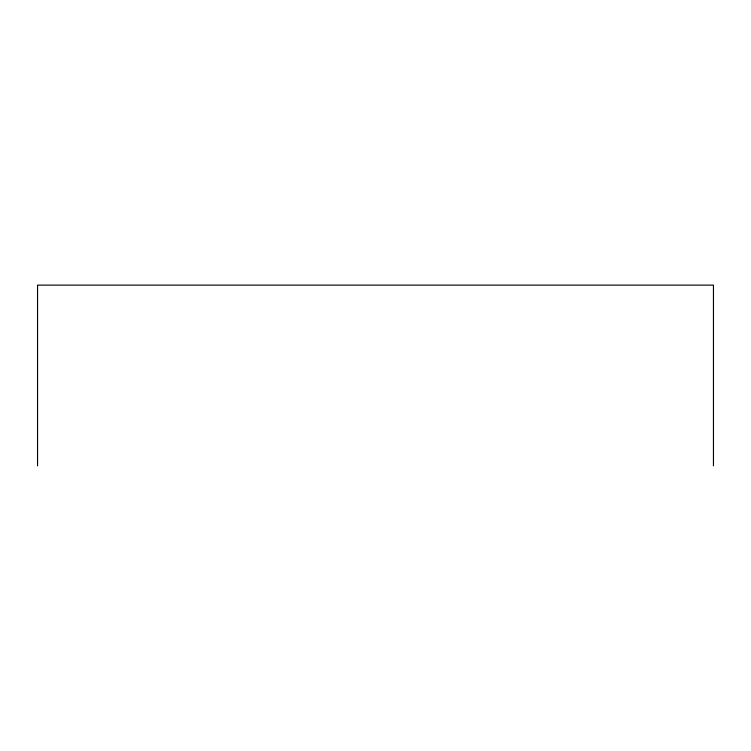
<?xml version="1.0" encoding="UTF-8"?>
<svg xmlns="http://www.w3.org/2000/svg" width="751" height="751" viewBox="0 0 751 751"><rect width="100%" height="100%" fill="white"/><g stroke="black" fill="none" stroke-linecap="round" stroke-linejoin="round"><path stroke-width="1.13" d="M713.45 465.883L713.45 285.117L37.55 285.117L37.55 465.883"/></g></svg>
